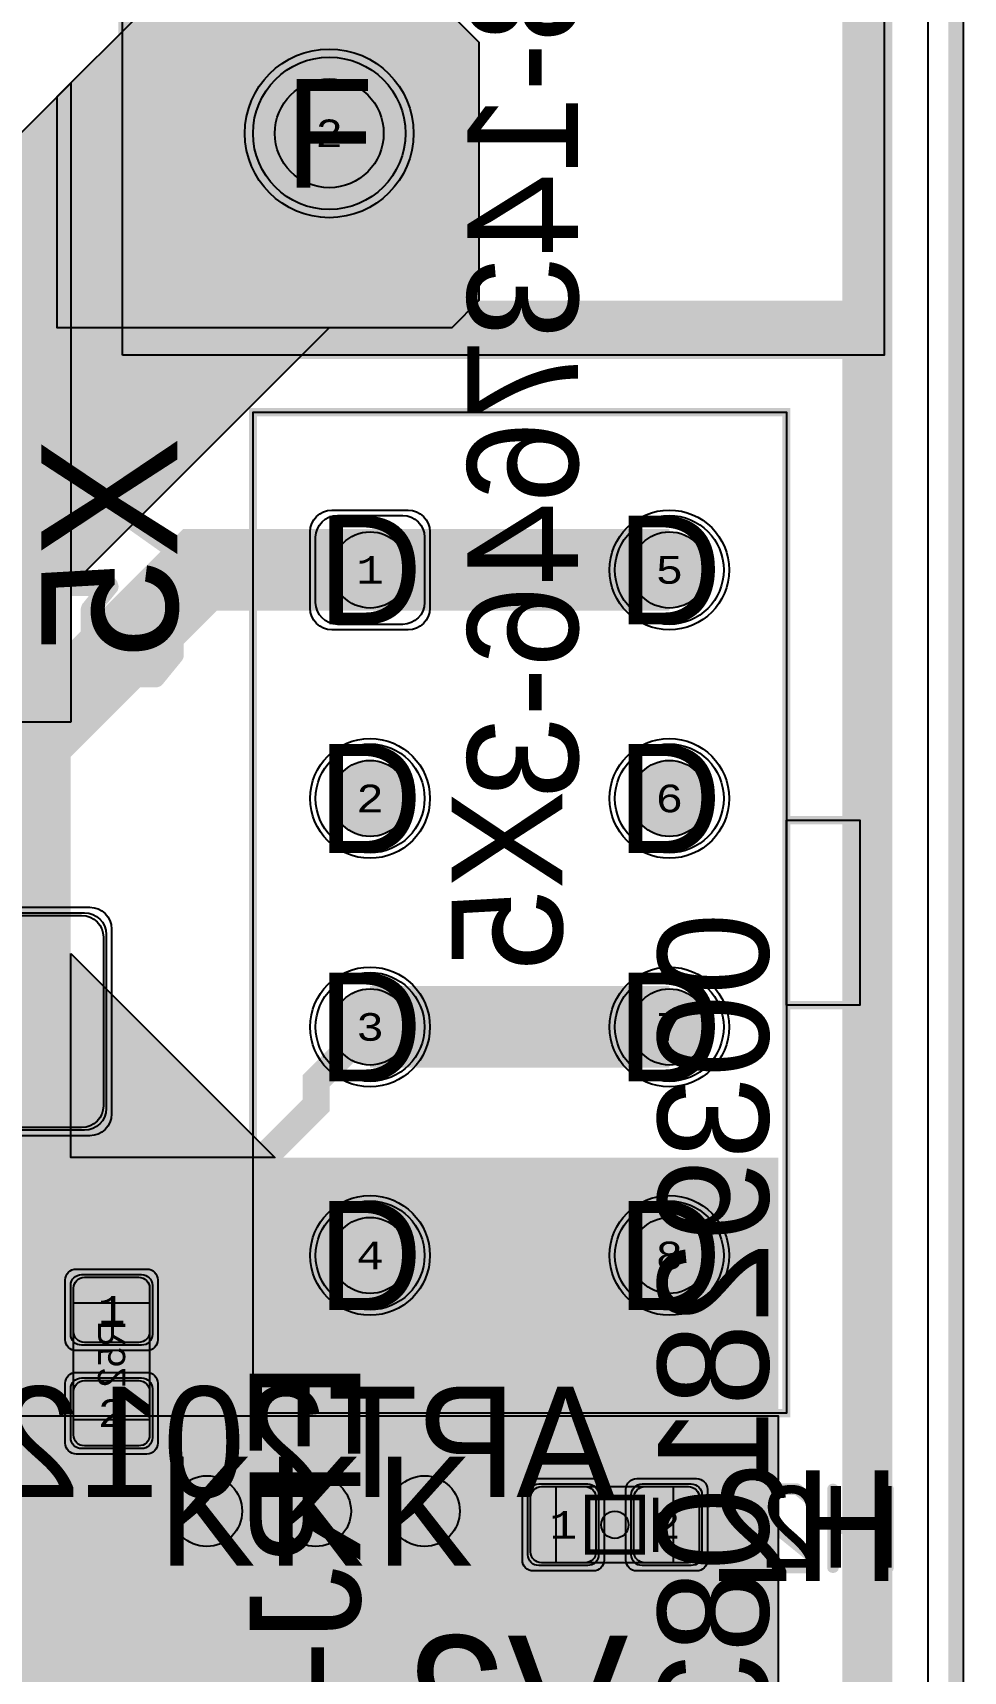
# Model space of a CAD drawing. Extents: x -2 to 260, y -54 to 137.
# Drawn here: x 243.05 to 260.15, y 69.31 to 99.42 of the extents above; entities that cross this region are included whole.
import ezdxf
from ezdxf.enums import TextEntityAlignment as Align

# ---------------------------------------------------------------- set-up
doc = ezdxf.new("R2010")
doc.units = 0
doc.header["$MEASUREMENT"] = 0
for name, color, linetype in [('ASSEMBLY_OUTLINES_BTM', 191, 'CONTINUOUS'), ('ASSEMBLY_PART_NUMBERS_BTM', 191, 'CONTINUOUS'), ('ASSEMBLY_REF_DES_BTM', 191, 'CONTINUOUS'), ('BOARD_OUTLINE', 10, 'CONTINUOUS'), ('DRILL_DRAWING', 21, 'CONTINUOUS'), ('GENERATED_SILKSCREEN_BTM', 255, 'CONTINUOUS'), ('MANUFACTURING_OUTLINES', 10, 'CONTINUOUS'), ('MOUNTING_HOLES_LAYER_BOT17', 42, 'CONTINUOUS'), ('MOUNTING_HOLES_LAYER_TOP', 42, 'CONTINUOUS'), ('PART_HOLES_LAYER_BOTTOM', 30, 'CONTINUOUS'), ('PART_HOLES_LAYER_TOP', 30, 'CONTINUOUS'), ('PART_PADS_LAYER_BOTTOM', 230, 'CONTINUOUS'), ('PART_PADS_LAYER_TOP', 150, 'CONTINUOUS'), ('PART_PADS_SMD_BTM', 230, 'CONTINUOUS'), ('PIN_NUMBERS_BTM', 8, 'CONTINUOUS'), ('PIN_NUMBERS_TOP', 8, 'CONTINUOUS'), ('PLACEMENT_OUTLINES_BTM', 222, 'CONTINUOUS'), ('PLANE_DATA_LAYER_TOP', 150, 'CONTINUOUS'), ('PLANE_SHAPES_LAYER_TOP', 150, 'CONTINUOUS'), ('ROUTE_BORDER', 151, 'CONTINUOUS'), ('SILKSCREEN_OUTLINES_BTM', 211, 'CONTINUOUS'), ('SILKSCREEN_REF_DES_BTM', 211, 'CONTINUOUS'), ('SOLDERMASK_PADS_BTM', 102, 'CONTINUOUS'), ('SOLDERMASK_PADS_TOP', 102, 'CONTINUOUS'), ('SOLDERPASTE_PADS_BTM', 254, 'CONTINUOUS'), ('TRACES_LAYER_BOTTOM', 230, 'CONTINUOUS'), ('TRACES_LAYER_TOP', 150, 'CONTINUOUS')]:
    doc.layers.add(name, color=color, linetype=linetype)
doc.styles.add('COURIER_NEW', font='COUR.TTF')
doc.styles.add('VERIBEST_GERBER_0', font='txt')

msp = doc.modelspace()

# ---------------------------------------------------------------- hatches: boundary and pattern name
at = {"layer": 'ASSEMBLY_OUTLINES_BTM'}
h = msp.add_hatch(color=256, dxfattribs=at)
edge = h.paths.add_edge_path()
edge.add_arc((253.75, 72), 0.25, 0, 360)
at = {"layer": 'MOUNTING_HOLES_LAYER_BOT17'}
h = msp.add_hatch(color=256, dxfattribs=at)
edge = h.paths.add_edge_path()
edge.add_arc((246.25, 72.25), 0.65, 0, 360)
h = msp.add_hatch(color=256, dxfattribs=at)
edge = h.paths.add_edge_path()
edge.add_arc((248.25, 72.25), 0.65, 0, 360)
h = msp.add_hatch(color=256, dxfattribs=at)
edge = h.paths.add_edge_path()
edge.add_arc((250.25, 72.25), 0.65, 0, 360)
at = {"layer": 'MOUNTING_HOLES_LAYER_TOP'}
h = msp.add_hatch(color=256, dxfattribs=at)
edge = h.paths.add_edge_path()
edge.add_arc((246.25, 72.25), 0.65, 0, 360)
h = msp.add_hatch(color=256, dxfattribs=at)
edge = h.paths.add_edge_path()
edge.add_arc((248.25, 72.25), 0.65, 0, 360)
h = msp.add_hatch(color=256, dxfattribs=at)
edge = h.paths.add_edge_path()
edge.add_arc((250.25, 72.25), 0.65, 0, 360)
at = {"layer": 'PART_HOLES_LAYER_BOTTOM'}
h = msp.add_hatch(color=256, dxfattribs=at)
edge = h.paths.add_edge_path()
edge.add_arc((248.5, 97.575), 1, 0, 360)
h = msp.add_hatch(color=256, dxfattribs=at)
edge = h.paths.add_edge_path()
edge.add_arc((249.25, 89.55), 0.7, 0, 360)
h = msp.add_hatch(color=256, dxfattribs=at)
edge = h.paths.add_edge_path()
edge.add_arc((254.75, 89.55), 0.7, 0, 360)
h = msp.add_hatch(color=256, dxfattribs=at)
edge = h.paths.add_edge_path()
edge.add_arc((249.25, 85.35), 0.7, 0, 360)
h = msp.add_hatch(color=256, dxfattribs=at)
edge = h.paths.add_edge_path()
edge.add_arc((254.75, 85.35), 0.7, 0, 360)
h = msp.add_hatch(color=256, dxfattribs=at)
edge = h.paths.add_edge_path()
edge.add_arc((249.25, 81.15), 0.7, 0, 360)
h = msp.add_hatch(color=256, dxfattribs=at)
edge = h.paths.add_edge_path()
edge.add_arc((254.75, 81.15), 0.7, 0, 360)
h = msp.add_hatch(color=256, dxfattribs=at)
edge = h.paths.add_edge_path()
edge.add_arc((249.25, 76.95), 0.7, 0, 360)
h = msp.add_hatch(color=256, dxfattribs=at)
edge = h.paths.add_edge_path()
edge.add_arc((254.75, 76.95), 0.7, 0, 360)
at = {"layer": 'PART_HOLES_LAYER_TOP'}
h = msp.add_hatch(color=256, dxfattribs=at)
edge = h.paths.add_edge_path()
edge.add_arc((248.5, 97.575), 1, 0, 360)
h = msp.add_hatch(color=256, dxfattribs=at)
edge = h.paths.add_edge_path()
edge.add_arc((249.25, 89.55), 0.7, 0, 360)
h = msp.add_hatch(color=256, dxfattribs=at)
edge = h.paths.add_edge_path()
edge.add_arc((254.75, 89.55), 0.7, 0, 360)
h = msp.add_hatch(color=256, dxfattribs=at)
edge = h.paths.add_edge_path()
edge.add_arc((249.25, 85.35), 0.7, 0, 360)
h = msp.add_hatch(color=256, dxfattribs=at)
edge = h.paths.add_edge_path()
edge.add_arc((254.75, 85.35), 0.7, 0, 360)
h = msp.add_hatch(color=256, dxfattribs=at)
edge = h.paths.add_edge_path()
edge.add_arc((249.25, 81.15), 0.7, 0, 360)
h = msp.add_hatch(color=256, dxfattribs=at)
edge = h.paths.add_edge_path()
edge.add_arc((254.75, 81.15), 0.7, 0, 360)
h = msp.add_hatch(color=256, dxfattribs=at)
edge = h.paths.add_edge_path()
edge.add_arc((249.25, 76.95), 0.7, 0, 360)
h = msp.add_hatch(color=256, dxfattribs=at)
edge = h.paths.add_edge_path()
edge.add_arc((254.75, 76.95), 0.7, 0, 360)
at = {"layer": 'PLANE_DATA_LAYER_TOP'}
h = msp.add_hatch(color=256, dxfattribs=at)
h.paths.add_polyline_path([(256.75, 69.0762, -0.414213562), (256.6738, 69), (217.28156, 69.000002, -0.198913366), (217.227678, 69.02232), (212.250002, 73.999998, 0.207684346), (212.249996, 74), (207.000004, 74, 0.207684346), (206.999998, 73.999998), (203.022321, 70.022318, -0.198913366), (202.968439, 70), (194.250004, 70, 0.207684346), (194.249998, 69.999998), (191.000002, 66.750002), (191, 66.749996), (190.999998, 50.03156), (190.999998, 50.031559, -0.198909956), (190.97768, 49.977678), (189.272322, 48.27232, -0.198913366), (189.21844, 48.250002), (151.316201, 48.25, -0.396375402), (151.240144, 48.321533, 0.969816636), (140.75, 48), (140.75, 47.999999, 0.169411863), (141.889093, 44.734583, -0.169411131), (141.905626, 44.687188), (141.905626, 44.687187, -0.198909956), (141.883308, 44.633306), (141.272322, 44.02232, -0.198913366), (141.21844, 44.000002), (111.601695, 44, -0.683758196), (111.550167, 44.132336, 0.210053478), (113.25, 47.999999), (113.25, 48, 1.564143144), (104.59963, 44.000002), (104.599633, 44, -0.307107077), (104.647644, 43.929206), (104.647644, 43.929205, -0.198909956), (104.625326, 43.875324), (98.000002, 37.250002), (98, 37.249996), (98, 12.5762, -0.414213562), (97.9238, 12.5), (94.8262, 12.5, -0.414213562), (94.75, 12.5762), (94.75, 30.249996), (94.749997, 30.250001), (85.000002, 39.999998, 0.207684346), (84.999996, 40), (40.825655, 40, -0.410029908), (40.749463, 40.07511, 0.545155528), (33.263933, 44.75, 0.208175495), (30.499999, 41.600779, 0.074019), (30.250537, 40.07511, -0.410029908), (30.174345, 40), (27.53156, 40.000002, -0.198913366), (27.477678, 40.02232), (22.77232, 44.727678, -0.198909956), (22.750002, 44.781559), (22.750002, 100.46844, -0.198909956), (22.77232, 100.522321), (29.477679, 107.227682, -0.198913366), (29.531561, 107.25), (31.75, 107.25), (46.25, 107.249998), (50.8488, 107.249998, -0.414213562), (50.925, 107.173798), (50.925, 107.170941, -0.393991976), (50.854094, 107.094925, 28.750872735), (51.145906, 107.094925, -0.393991976), (51.075, 107.170941), (51.075, 107.173798, -0.414213562), (51.1512, 107.249998), (52.71844, 107.249998, -0.198913366), (52.772322, 107.22768), (59.499998, 100.500002, 0.207684346), (59.500004, 100.5), (80.499996, 100.5, 0.207684346), (80.500002, 100.500002), (84.5, 104.500001), (86.9, 106.900002), (87.477678, 107.47768, -0.198913366), (87.53156, 107.499998), (91.71844, 107.499998, -0.198913366), (91.772322, 107.47768), (95.06, 104.190001), (98.749998, 100.500002, 0.207684346), (98.750004, 100.5), (117.999996, 100.5, 0.207684346), (118.000002, 100.500002), (122.5, 105.000001), (124.9, 107.400002), (124.977678, 107.47768, -0.198913366), (125.03156, 107.499998), (129.71844, 107.499998, -0.198913366), (129.772322, 107.47768), (136.749998, 100.500002, 0.207684346), (136.750004, 100.5), (156.749996, 100.5, 0.207684346), (156.750002, 100.500002), (160.5, 104.250001), (160.75, 104.500001), (162.9, 106.650002), (163.727678, 107.47768, -0.198913366), (163.78156, 107.499998), (172.96844, 107.499998, -0.198913366), (173.022322, 107.47768), (173.75, 106.750002), (184.5, 96.000001), (193.5, 87), (193.749998, 86.750002, 0.207684346), (193.750004, 86.75), (209.999996, 86.75, 0.207684346), (210.000002, 86.750002), (211.999998, 88.749998), (212, 88.750004), (212.000002, 97.46844), (212.000002, 97.468441, -0.198909956), (212.02232, 97.522322), (212.477678, 97.97768, -0.198913366), (212.53156, 97.999998), (214.96844, 97.999998, -0.198913366), (215.022322, 97.97768), (215.47768, 97.522322, -0.198909956), (215.499998, 97.468441), (215.499998, 97.46844), (215.5, 88.750004), (215.500003, 88.749999), (217.499998, 86.750002, 0.207684346), (217.500004, 86.75), (231.999996, 86.75, 0.207684346), (232.000002, 86.750002), (244.977678, 99.72768, -0.198913366), (245.03156, 99.749998), (250.71844, 99.749998, -0.198913366), (250.772322, 99.72768), (251.22768, 99.272322, -0.198909956), (251.249998, 99.218441), (251.249998, 94.531559, -0.198909956), (251.22768, 94.477678), (250.772322, 94.02232, -0.198913366), (250.71844, 94.000002), (248.500004, 94, 0.207684346), (248.499998, 93.999998), (243.750002, 89.250002), (243.75, 89.249996), (243.75, 82.500004), (243.750003, 82.499999), (245.1, 81.150001), (247.499998, 78.750002, 0.207684346), (247.500004, 78.75), (256.6738, 78.75, -0.414213562), (256.75, 78.6738)], flags=0)
h.paths.add_polyline_path([(31.75, 81, -1), (42.25, 81, -1)], flags=0)
h.paths.add_polyline_path([(48.9, 57, -1), (53.1, 57, -1)], flags=0)
h.paths.add_polyline_path([(46.5, 95, -1), (55.5, 95, -1)], flags=0)
h.paths.add_polyline_path([(46.25, 67, -1), (55.75, 67, -1)], flags=0)
h.paths.add_polyline_path([(64.75, 81, -1), (75.25, 81, -1)], flags=0)
h.paths.add_polyline_path([(64.511376, 48, -1), (75.488624, 48, -1)], flags=0)
h.paths.add_polyline_path([(86.9, 57, -1), (91.1, 57, -1)], flags=0)
h.paths.add_polyline_path([(86.9, 105, -1), (91.1, 105, -1)], flags=0)
h.paths.add_polyline_path([(84.5, 67, -1), (93.5, 67, -1)], flags=0)
h.paths.add_polyline_path([(84.5, 95, -1), (93.5, 95, -1)], flags=0)
h.paths.add_polyline_path([(95.06, 14.19, -1), (97.76, 14.19, -1)], flags=0)
h.paths.add_polyline_path([(95.06, 18, -1), (97.76, 18, -1)], flags=0)
h.paths.add_polyline_path([(95.06, 21.81, -1), (97.76, 21.81, -1)], flags=0)
h.paths.add_polyline_path([(102.75, 81, -1), (113.25, 81, -1)], flags=0)
h.paths.add_polyline_path([(124.9, 57, -1), (129.1, 57, -1)], flags=0)
h.paths.add_polyline_path([(124.9, 105, -1), (129.1, 105, -1)], flags=0)
h.paths.add_polyline_path([(122.5, 67, -1), (131.5, 67, -1)], flags=0)
h.paths.add_polyline_path([(122.5, 95, -1), (131.5, 95, -1)], flags=0)
h.paths.add_polyline_path([(140.75, 81, -1), (151.25, 81, -1)], flags=0)
h.paths.add_polyline_path([(162.9, 57, -1), (167.1, 57, -1)], flags=0)
h.paths.add_polyline_path([(162.9, 105, -1), (167.1, 105, -1)], flags=0)
h.paths.add_polyline_path([(160.75, 95, -1), (169.25, 95, -1)], flags=0)
h.paths.add_polyline_path([(160.5, 67, -1), (169.5, 67, -1)], flags=0)
h.paths.add_polyline_path([(173.75, 81, -1), (184.25, 81, -1)], flags=0)
h.paths.add_polyline_path([(188.6, 48.8, 0.414213562), (189.5, 49.7), (189.5, 52.3, 0.414213562), (188.6, 53.2), (185.4, 53.2, 0.414213562), (184.5, 52.3), (184.5, 49.7, 0.414213562), (185.4, 48.8)], flags=0)
h.paths.add_polyline_path([(188.6, 56.3, 0.414213562), (189.5, 57.2), (189.5, 59.8, 0.414213562), (188.6, 60.7), (185.4, 60.7, 0.414213562), (184.5, 59.8), (184.5, 57.2, 0.414213562), (185.4, 56.3)], flags=0)
h.paths.add_polyline_path([(188.6, 63.55, 0.414213562), (189.5, 64.45), (189.5, 67.05, 0.414213562), (188.6, 67.95), (185.4, 67.95, 0.414213562), (184.5, 67.05), (184.5, 64.45, 0.414213562), (185.4, 63.55)], flags=0)
h.paths.add_polyline_path([(195.913742, 73.56043, 0.233034355), (196.5, 74.749999), (196.5, 74.75, 1), (193.5, 74.75), (193.5, 74.749999, 0.233034355), (194.086258, 73.56043, -0.492832038), (194.086258, 73.43957, 0.233034355), (193.5, 72.250001), (193.5, 72.25, 1), (196.5, 72.25), (196.5, 72.250001, 0.233034355), (195.913742, 73.43957, -0.492832038)], flags=0)
h.paths.add_polyline_path([(212.2, 90.25, -1), (215.2, 90.25, -1)], flags=0)
h.paths.add_polyline_path([(212.2, 95.75, -1), (215.2, 95.75, -1)], flags=0)
h.paths.add_polyline_path([(218.75, 71, -1), (222.25, 71, -1)], flags=0)
h.paths.add_polyline_path([(246.6, 97.575, -1), (250.4, 97.575, -1)], flags=0)
h.paths.add_polyline_path([(247.75, 76.95, -1), (250.75, 76.95, -1)], flags=0)
h.paths.add_polyline_path([(249.312143, 71.584474, 3.137153567), (249.312143, 72.915526, -0.516570245), (249.187857, 72.915526, 0.516575837), (247.312143, 72.915526, -0.516570245), (247.187857, 72.915526, 3.137153567), (247.187857, 71.584474, -0.516570245), (247.312143, 71.584474, 0.516575837), (249.187857, 71.584474, -0.516570245)], flags=0)
h.paths.add_polyline_path([(253.25, 76.95, -1), (256.25, 76.95, -1)], flags=0)
for points in [[(248.5, 97.575), (247.102616, 98.972384)], [(248.5, 97.575), (249.897384, 98.972384)], [(248.5, 97.575), (247.102616, 96.177616)], [(248.5, 97.575), (249.897384, 96.177616)], [(249.25, 76.95), (248.135458, 78.064542)], [(249.25, 76.95), (250.364542, 78.064542)], [(254.75, 76.95), (253.635458, 78.064542)], [(254.75, 76.95), (255.864542, 78.064542)], [(249.25, 76.95), (248.135458, 75.835458)], [(249.25, 76.95), (250.364542, 75.835458)], [(254.75, 76.95), (253.635458, 75.835458)], [(254.75, 76.95), (255.864542, 75.835458)]]:
    msp.add_hatch(color=256, dxfattribs=at).paths.add_polyline_path(points, is_closed=False, flags=0)
at = {"layer": 'PLANE_SHAPES_LAYER_TOP'}
for points in [[(251.25, 94.5), (250.75, 94), (243.5, 94), (243.5, 98.25), (245, 99.75), (250.75, 99.75), (251.25, 99.25)], [(243.75, 86.75), (235.75, 86.75), (235.75, 90.5), (243.75, 98.5)], [(243.75, 89.25), (248.5, 94), (243.75, 94)], [(243.75, 82.5), (247.5, 78.75), (243.75, 78.75)], [(256.75, 69), (217.25, 69), (215, 71.25), (215, 74), (256.75, 74)]]:
    msp.add_hatch(color=256, dxfattribs=at).paths.add_polyline_path(points, flags=0)

# ---------------------------------------------------------------- linework, layer by layer
at = {"layer": 'ASSEMBLY_OUTLINES_BTM'}
for points in [[(244.7, 93.5), (244.7, 108), (258.7, 108), (258.7, 93.5)], [(247.1, 74.05), (247.1, 92.45), (256.9, 92.45), (256.9, 74.05)], [(256.9, 81.55), (256.9, 84.95), (258.25, 84.95), (258.25, 81.55)], [(243.8, 73.93), (243.8, 76.08), (245.2, 76.08), (245.2, 73.93)], [(252.67, 71.3), (252.67, 72.7), (254.82, 72.7), (254.82, 71.3)]]:
    msp.add_lwpolyline(points, close=True, dxfattribs=at)
at = {"layer": 'ASSEMBLY_OUTLINES_BTM', "const_width": 0.1}
msp.add_lwpolyline([(253.25, 71.5), (253.25, 72.5), (254.25, 72.5), (254.25, 71.5)], close=True, dxfattribs=at)
msp.add_lwpolyline([(254.5, 71.5), (254.5, 72.5)], dxfattribs=at)
at = {"layer": 'ASSEMBLY_OUTLINES_BTM'}
msp.add_circle((253.75, 72), 0.25, dxfattribs=at)
for points in [[(244.75, 93.5), (245.75, 93.5), (244.75, 108), (245.75, 108)], [(244.75, 93.5), (258.75, 93.5), (244.75, 94.5), (258.75, 94.5)]]:
    msp.add_solid(points, dxfattribs=at)
at = {"layer": 'BOARD_OUTLINE', "const_width": 0.25}
msp.add_lwpolyline([(0, 1.5), (0, 118.5, -0.414213562), (1.5, 120), (258.5, 120, -0.414213562), (260, 118.5), (260, 1.5, -0.414213562), (258.5, 0), (1.5, 0, -0.414213562)], format="xyb", close=True, dxfattribs=at)
at = {"layer": 'GENERATED_SILKSCREEN_BTM', "const_width": 0.15}
for points in [[(244.7, 93.5), (244.7, 108), (258.7, 108), (258.7, 93.5)], [(247.1, 74.05), (247.1, 92.45), (256.9, 92.45), (256.9, 74.05)], [(256.9, 81.55), (256.9, 84.95), (258.25, 84.95), (258.25, 81.55)]]:
    msp.add_lwpolyline(points, close=True, dxfattribs=at)
at = {"layer": 'GENERATED_SILKSCREEN_BTM'}
for points, const_width in [([(245.6775, 89.9675), (244.54, 90.77), (245.6775, 91.57), (245.6875, 91.5775), (245.6925, 91.585), (245.695, 91.595), (245.695, 91.6025), (245.69, 91.62), (245.6825, 91.635), (245.67, 91.6475), (245.6525, 91.6575), (245.635, 91.66), (245.6175, 91.6525), (244.45, 90.835), (243.2825, 91.6525), (243.265, 91.66), (243.2475, 91.6575), (243.23, 91.65), (243.2175, 91.6375), (243.21, 91.62), (243.205, 91.6025), (243.2075, 91.585), (243.22, 91.57), (244.36, 90.77), (243.22, 89.9675), (243.2075, 89.955), (243.205, 89.9375), (243.21, 89.92), (243.2175, 89.905), (243.23, 89.89), (243.2475, 89.8825), (243.265, 89.8775), (243.2825, 89.885), (244.45, 90.71), (245.6175, 89.885), (245.6375, 89.8775), (245.655, 89.8825), (245.6725, 89.89), (245.685, 89.905), (245.695, 89.92), (245.6975, 89.9375), (245.6925, 89.955), (245.6775, 89.9675)], 0.25), ([(244.06, 88.83), (244.0625, 88.84), (244.065, 88.8475), (244.07, 88.8575), (244.345, 89.1975), (243.3025, 89.1975), (243.3025, 87.565), (243.2975, 87.5475), (243.2875, 87.5325), (243.27, 87.525), (243.2525, 87.5225), (243.2325, 87.525), (243.215, 87.5325), (243.205, 87.5475), (243.2, 87.565), (243.2, 89.2525), (243.205, 89.27), (243.2175, 89.2825), (243.2325, 89.2975), (243.25, 89.3025), (244.4525, 89.3025), (244.47, 89.3), (244.4825, 89.2925), (244.49, 89.2825), (244.495, 89.265), (244.5, 89.2525), (244.5025, 89.2425), (244.5, 89.23), (244.4925, 89.22), (244.16, 88.8125), (244.16, 88.005), (244.4775, 87.615), (245.2825, 87.615), (245.595, 88.005), (245.595, 88.8125), (245.265, 89.22), (245.2575, 89.2375), (245.2575, 89.2525), (245.2675, 89.2675), (245.28, 89.2825), (245.2975, 89.2925), (245.315, 89.295), (245.325, 89.295), (245.3325, 89.2925), (245.345, 89.28), (245.69, 88.8575), (245.695, 88.85), (245.695, 88.84), (245.7, 88.83), (245.7, 87.9875), (245.7, 87.98), (245.6975, 87.9775), (245.6975, 87.975), (245.695, 87.97), (245.695, 87.965), (245.69, 87.955), (245.345, 87.5325), (245.3375, 87.525), (245.3325, 87.5225), (245.3175, 87.5175), (245.3075, 87.515), (244.4525, 87.515), (244.4425, 87.5175), (244.4275, 87.5225), (244.4225, 87.5225), (244.42, 87.525), (244.415, 87.53), (244.41, 87.5325), (244.07, 87.955), (244.065, 87.9675), (244.0625, 87.975), (244.06, 87.9875), (244.06, 88.83)], 0.25), ([(255.75, 71.25), (255.75, 72.75)], 0.15), ([(256.5715, 72.6785), (256.3195, 72.473), (256.315, 72.4655), (256.3135, 72.4595), (256.3105, 72.455), (256.309, 72.449), (256.309, 72.2435), (256.3105, 72.2375), (256.3135, 72.2285), (256.315, 72.221), (256.3195, 72.218), (257.3185, 71.4065), (257.3185, 71.246), (256.339, 71.246), (256.3285, 71.243), (256.3195, 71.237), (256.315, 71.2265), (256.3135, 71.2145), (256.315, 71.204), (256.3195, 71.1935), (256.3285, 71.1875), (256.339, 71.1845), (257.35, 71.1845), (257.362, 71.1875), (257.3695, 71.195), (257.377, 71.2025), (257.38, 71.2145), (257.38, 71.42), (257.3785, 71.4245), (257.3755, 71.435), (257.3725, 71.4395), (257.371, 71.4425), (257.3665, 71.4455), (256.369, 72.2585), (256.369, 72.434), (256.603, 72.623), (257.0875, 72.623), (257.332, 72.4235), (257.3425, 72.4205), (257.353, 72.422), (257.362, 72.4265), (257.3695, 72.4355), (257.374, 72.4445), (257.3755, 72.455), (257.374, 72.4655), (257.371, 72.47), (257.3665, 72.473), (257.1145, 72.6785), (257.1085, 72.68), (257.1055, 72.6815), (257.1025, 72.683), (257.0965, 72.6845), (256.591, 72.6845), (256.585, 72.683), (256.582, 72.6815), (256.5775, 72.68), (256.5715, 72.6785)], 0.15), ([(258.799, 71.2145), (258.796, 71.2025), (258.7885, 71.195), (258.7795, 71.1905), (258.769, 71.189), (258.757, 71.1905), (258.7465, 71.195), (258.739, 71.2025), (258.736, 71.2145), (258.736, 71.9045), (257.7865, 71.9045), (257.7865, 71.2145), (257.785, 71.2025), (257.7775, 71.195), (257.767, 71.1905), (257.7565, 71.189), (257.746, 71.1905), (257.737, 71.195), (257.7295, 71.2025), (257.7265, 71.2145), (257.7265, 72.6545), (257.7295, 72.665), (257.737, 72.674), (257.746, 72.6785), (257.7565, 72.68), (257.767, 72.6785), (257.7775, 72.674), (257.785, 72.665), (257.7865, 72.6545), (257.7865, 71.9645), (258.736, 71.9645), (258.736, 72.6545), (258.739, 72.665), (258.7465, 72.674), (258.757, 72.6785), (258.769, 72.68), (258.7795, 72.6785), (258.7885, 72.674), (258.796, 72.665), (258.799, 72.6545), (258.799, 71.2145)], 0.15), ([(249.9525, 69.9075), (249.5325, 69.565), (249.525, 69.5525), (249.5225, 69.5425), (249.5175, 69.535), (249.515, 69.525), (249.515, 69.1825), (249.5175, 69.1725)], 0.25), ([(251.2775, 67.8525), (249.615, 69.2075), (249.615, 69.5), (250.005, 69.815), (250.8125, 69.815), (251.22, 69.4825), (251.2375, 69.4775), (251.255, 69.48), (251.27, 69.4875), (251.2825, 69.5025), (251.29, 69.5175), (251.2925, 69.535), (251.29, 69.5525), (251.285, 69.56), (251.2775, 69.565), (250.8575, 69.9075), (250.8475, 69.91), (250.8425, 69.9125), (250.8375, 69.915), (250.8275, 69.9175), (249.985, 69.9175), (249.975, 69.915), (249.97, 69.9125), (249.9625, 69.91), (249.9525, 69.9075)], 0.25), ([(252.7775, 67.4525), (253.59, 69.85), (253.5925, 69.86), (253.5925, 69.87), (253.59, 69.8775), (253.585, 69.885), (253.57, 69.8975), (253.5525, 69.9075), (253.535, 69.91), (253.5175, 69.9075), (253.5025, 69.9), (253.4925, 69.8825), (252.7, 67.525), (251.9025, 69.8825), (251.8925, 69.9), (251.8775, 69.9075), (251.86, 69.91), (251.8425, 69.9075), (251.825, 69.8975), (251.8125, 69.885), (251.8075, 69.87), (251.81, 69.85), (252.6175, 67.4525)], 0.25)]:
    msp.add_lwpolyline(points, dxfattribs=dict(at, const_width=const_width))
at = {"layer": 'GENERATED_SILKSCREEN_BTM', "const_width": 0.15}
for points in [[(243.800005, 74.730492, 0.000011097), (243.799995, 74.730485), (243.799995, 75.269515, 0.000011097), (243.800005, 75.269508), (243.800005, 74.730492)], [(245.200005, 74.730485, 0.000011097), (245.199995, 74.730492), (245.199995, 75.269508, 0.000011097), (245.200005, 75.269515), (245.200005, 74.730485)], [(254.019515, 72.700005, 0.000011097), (254.019508, 72.699995), (253.480492, 72.699995, 0.000011097), (253.480485, 72.700005), (254.019515, 72.700005)], [(254.019515, 71.299995), (253.480485, 71.299995, 0.000011097), (253.480492, 71.300005), (254.019508, 71.300005, 0.000011097), (254.019515, 71.299995)]]:
    msp.add_lwpolyline(points, format="xyb", dxfattribs=at)
at = {"layer": 'MANUFACTURING_OUTLINES'}
msp.add_lwpolyline([(260.150405, 1.5, -0.414213562), (258.5, -0.150405), (1.5, -0.150405, -0.414213562), (-0.150405, 1.5), (-0.150405, 118.5, -0.414213562), (1.5, 120.150405), (258.5, 120.150405, -0.414213562), (260.150405, 118.5)], format="xyb", close=True, dxfattribs=at)
at = {"layer": 'MOUNTING_HOLES_LAYER_BOT17'}
for centre in [(246.25, 72.25), (248.25, 72.25), (250.25, 72.25)]:
    msp.add_circle(centre, 0.65, dxfattribs=at)
at = {"layer": 'MOUNTING_HOLES_LAYER_TOP'}
for centre in [(246.25, 72.25), (248.25, 72.25), (250.25, 72.25)]:
    msp.add_circle(centre, 0.65, dxfattribs=at)
at = {"layer": 'PART_HOLES_LAYER_BOTTOM'}
for centre, radius in [((248.5, 97.575), 1), ((249.25, 89.55), 0.7), ((254.75, 89.55), 0.7), ((249.25, 85.35), 0.7), ((254.75, 85.35), 0.7), ((249.25, 81.15), 0.7), ((254.75, 81.15), 0.7), ((249.25, 76.95), 0.7), ((254.75, 76.95), 0.7)]:
    msp.add_circle(centre, radius, dxfattribs=at)
at = {"layer": 'PART_HOLES_LAYER_TOP'}
for centre, radius in [((248.5, 97.575), 1), ((249.25, 89.55), 0.7), ((254.75, 89.55), 0.7), ((249.25, 85.35), 0.7), ((254.75, 85.35), 0.7), ((249.25, 81.15), 0.7), ((254.75, 81.15), 0.7), ((249.25, 76.95), 0.7), ((254.75, 76.95), 0.7)]:
    msp.add_circle(centre, radius, dxfattribs=at)
at = {"layer": 'PART_PADS_LAYER_BOTTOM'}
msp.add_lwpolyline([(249.85, 90.55, -0.414213562), (250.25, 90.15), (250.25, 88.95, -0.414213562), (249.85, 88.55), (248.65, 88.55, -0.414213562), (248.25, 88.95), (248.25, 90.15, -0.414213562), (248.65, 90.55)], format="xyb", close=True, dxfattribs=at)
for centre, radius in [((248.5, 97.575), 1.4), ((254.75, 89.55), 1), ((249.25, 85.35), 1), ((254.75, 85.35), 1), ((249.25, 81.15), 1), ((254.75, 81.15), 1), ((249.25, 76.95), 1), ((254.75, 76.95), 1)]:
    msp.add_circle(centre, radius, dxfattribs=at)
at = {"layer": 'PART_PADS_LAYER_TOP'}
msp.add_lwpolyline([(249.85, 90.55, -0.414213562), (250.25, 90.15), (250.25, 88.95, -0.414213562), (249.85, 88.55), (248.65, 88.55, -0.414213562), (248.25, 88.95), (248.25, 90.15, -0.414213562), (248.65, 90.55)], format="xyb", close=True, dxfattribs=at)
for centre, radius in [((248.5, 97.575), 1.4), ((254.75, 89.55), 1), ((249.25, 85.35), 1), ((254.75, 85.35), 1), ((249.25, 81.15), 1), ((254.75, 81.15), 1), ((249.25, 76.95), 1), ((254.75, 76.95), 1)]:
    msp.add_circle(centre, radius, dxfattribs=at)
at = {"layer": 'PART_PADS_SMD_BTM'}
for points in [[(244, 83.25, -0.414213562), (244.4, 82.85), (244.4, 79.65, -0.414213562), (244, 79.25), (241.4, 79.25, -0.414213562), (241, 79.65), (241, 82.85, -0.414213562), (241.4, 83.25)], [(245.25, 75.5, -0.414213562), (245.05, 75.3), (243.95, 75.3, -0.414213562), (243.75, 75.5), (243.75, 76.4, -0.414213562), (243.95, 76.6), (245.05, 76.6, -0.414213562), (245.25, 76.4)], [(245.25, 73.6, -0.414213562), (245.05, 73.4), (243.95, 73.4, -0.414213562), (243.75, 73.6), (243.75, 74.5, -0.414213562), (243.95, 74.7), (245.05, 74.7, -0.414213562), (245.25, 74.5)], [(253.25, 72.75, -0.414213562), (253.45, 72.55), (253.45, 71.45, -0.414213562), (253.25, 71.25), (252.35, 71.25, -0.414213562), (252.15, 71.45), (252.15, 72.55, -0.414213562), (252.35, 72.75)], [(255.15, 72.75, -0.414213562), (255.35, 72.55), (255.35, 71.45, -0.414213562), (255.15, 71.25), (254.25, 71.25, -0.414213562), (254.05, 71.45), (254.05, 72.55, -0.414213562), (254.25, 72.75)]]:
    msp.add_lwpolyline(points, format="xyb", close=True, dxfattribs=at)
at = {"layer": 'PLACEMENT_OUTLINES_BTM'}
for points in [[(244.7, 93.5), (244.7, 108), (258.7, 108), (258.7, 93.5)], [(247.1, 74.05), (247.1, 92.45), (256.9, 92.45), (256.9, 74.05)], [(243.8, 73.93), (243.8, 76.08), (245.2, 76.08), (245.2, 73.93)], [(252.67, 71.3), (252.67, 72.7), (254.82, 72.7), (254.82, 71.3)]]:
    msp.add_lwpolyline(points, close=True, dxfattribs=at)
at = {"layer": 'PLANE_DATA_LAYER_TOP', "const_width": 0.75}
for points in [[(248.5, 97.575), (247.102616, 98.972384)], [(248.5, 97.575), (249.897384, 98.972384)], [(248.5, 97.575), (247.102616, 96.177616)], [(248.5, 97.575), (249.897384, 96.177616)], [(249.25, 76.95), (248.135458, 78.064542)], [(249.25, 76.95), (250.364542, 78.064542)], [(254.75, 76.95), (253.635458, 78.064542)], [(254.75, 76.95), (255.864542, 78.064542)], [(249.25, 76.95), (248.135458, 75.835458)], [(249.25, 76.95), (250.364542, 75.835458)], [(254.75, 76.95), (253.635458, 75.835458)], [(254.75, 76.95), (255.864542, 75.835458)]]:
    msp.add_lwpolyline(points, dxfattribs=at)
at = {"layer": 'PLANE_SHAPES_LAYER_TOP'}
for points in [[(251.25, 94.5), (250.75, 94), (243.5, 94), (243.5, 98.25), (245, 99.75), (250.75, 99.75), (251.25, 99.25)], [(243.75, 86.75), (235.75, 86.75), (235.75, 90.5), (243.75, 98.5)], [(243.75, 89.25), (248.5, 94), (243.75, 94)], [(243.75, 82.5), (247.5, 78.75), (243.75, 78.75)], [(256.75, 69), (217.25, 69), (215, 71.25), (215, 74), (256.75, 74)]]:
    msp.add_lwpolyline(points, close=True, dxfattribs=at)
for points in [[(187, 74), (243.75, 74), (187, 86.75), (243.75, 86.75)], [(243.75, 74), (256.75, 74), (243.75, 78.75), (256.75, 78.75)]]:
    msp.add_solid(points, dxfattribs=at)
at = {"layer": 'ROUTE_BORDER'}
msp.add_lwpolyline([(0.635, 0.635), (0.635, 119.5), (259.5, 119.5), (259.5, 0.635)], close=True, dxfattribs=at)
at = {"layer": 'SILKSCREEN_OUTLINES_BTM'}
for points in [[(244.7, 93.5), (244.7, 108), (258.7, 108), (258.7, 93.5)], [(247.1, 74.05), (247.1, 92.45), (256.9, 92.45), (256.9, 74.05)], [(256.9, 81.55), (256.9, 84.95), (258.25, 84.95), (258.25, 81.55)], [(243.8, 73.93), (243.8, 76.08), (245.2, 76.08), (245.2, 73.93)], [(252.67, 71.3), (252.67, 72.7), (254.82, 72.7), (254.82, 71.3)]]:
    msp.add_lwpolyline(points, close=True, dxfattribs=at)
at = {"layer": 'SILKSCREEN_OUTLINES_BTM', "const_width": 0.15}
msp.add_lwpolyline([(255.75, 71.25), (255.75, 72.75)], dxfattribs=at)
at = {"layer": 'SOLDERMASK_PADS_BTM'}
for points in [[(249.95, 90.65, -0.414213562), (250.35, 90.25), (250.35, 88.85, -0.414213562), (249.95, 88.45), (248.55, 88.45, -0.414213562), (248.15, 88.85), (248.15, 90.25, -0.414213562), (248.55, 90.65)], [(244.1, 83.35, -0.414213562), (244.5, 82.95), (244.5, 79.55, -0.414213562), (244.1, 79.15), (241.3, 79.15, -0.414213562), (240.9, 79.55), (240.9, 82.95, -0.414213562), (241.3, 83.35)], [(245.35, 75.4, -0.414213562), (245.15, 75.2), (243.85, 75.2, -0.414213562), (243.65, 75.4), (243.65, 76.5, -0.414213562), (243.85, 76.7), (245.15, 76.7, -0.414213562), (245.35, 76.5)], [(245.35, 73.5, -0.414213562), (245.15, 73.3), (243.85, 73.3, -0.414213562), (243.65, 73.5), (243.65, 74.6, -0.414213562), (243.85, 74.8), (245.15, 74.8, -0.414213562), (245.35, 74.6)], [(253.35, 72.85, -0.414213562), (253.55, 72.65), (253.55, 71.35, -0.414213562), (253.35, 71.15), (252.25, 71.15, -0.414213562), (252.05, 71.35), (252.05, 72.65, -0.414213562), (252.25, 72.85)], [(255.25, 72.85, -0.414213562), (255.45, 72.65), (255.45, 71.35, -0.414213562), (255.25, 71.15), (254.15, 71.15, -0.414213562), (253.95, 71.35), (253.95, 72.65, -0.414213562), (254.15, 72.85)]]:
    msp.add_lwpolyline(points, format="xyb", close=True, dxfattribs=at)
for centre, radius in [((248.5, 97.575), 1.55), ((254.75, 89.55), 1.1), ((249.25, 85.35), 1.1), ((254.75, 85.35), 1.1), ((249.25, 81.15), 1.1), ((254.75, 81.15), 1.1), ((249.25, 76.95), 1.1), ((254.75, 76.95), 1.1)]:
    msp.add_circle(centre, radius, dxfattribs=at)
at = {"layer": 'SOLDERMASK_PADS_TOP'}
msp.add_lwpolyline([(249.95, 90.65, -0.414213562), (250.35, 90.25), (250.35, 88.85, -0.414213562), (249.95, 88.45), (248.55, 88.45, -0.414213562), (248.15, 88.85), (248.15, 90.25, -0.414213562), (248.55, 90.65)], format="xyb", close=True, dxfattribs=at)
for centre, radius in [((248.5, 97.575), 1.55), ((254.75, 89.55), 1.1), ((249.25, 85.35), 1.1), ((254.75, 85.35), 1.1), ((249.25, 81.15), 1.1), ((254.75, 81.15), 1.1), ((249.25, 76.95), 1.1), ((254.75, 76.95), 1.1)]:
    msp.add_circle(centre, radius, dxfattribs=at)
at = {"layer": 'SOLDERPASTE_PADS_BTM'}
for points in [[(243.95, 83.2, -0.414213562), (244.35, 82.8), (244.35, 79.7, -0.414213562), (243.95, 79.3), (241.45, 79.3, -0.414213562), (241.05, 79.7), (241.05, 82.8, -0.414213562), (241.45, 83.2)], [(245.2, 75.55, -0.414213562), (245, 75.35), (244, 75.35, -0.414213562), (243.8, 75.55), (243.8, 76.35, -0.414213562), (244, 76.55), (245, 76.55, -0.414213562), (245.2, 76.35)], [(245.2, 73.65, -0.414213562), (245, 73.45), (244, 73.45, -0.414213562), (243.8, 73.65), (243.8, 74.45, -0.414213562), (244, 74.65), (245, 74.65, -0.414213562), (245.2, 74.45)], [(253.2, 72.7, -0.414213562), (253.4, 72.5), (253.4, 71.5, -0.414213562), (253.2, 71.3), (252.4, 71.3, -0.414213562), (252.2, 71.5), (252.2, 72.5, -0.414213562), (252.4, 72.7)], [(255.1, 72.7, -0.414213562), (255.3, 72.5), (255.3, 71.5, -0.414213562), (255.1, 71.3), (254.3, 71.3, -0.414213562), (254.1, 71.5), (254.1, 72.5, -0.414213562), (254.3, 72.7)]]:
    msp.add_lwpolyline(points, format="xyb", close=True, dxfattribs=at)
at = {"layer": 'TRACES_LAYER_BOTTOM'}
for points, const_width in [([(257.5, 26.1), (257.5, 27.15), (258.176173, 27.826173), (258.176173, 102.573827), (244.25, 116.5), (242.85, 116.5)], 0.5), ([(241.5, 95.6), (246.525, 95.6), (248.5, 97.575)], 1), ([(242.7, 81.25), (242.7, 86.125094), (246.124906, 89.55), (249.25, 89.55)], 1.5), ([(254.75, 89.55), (249.25, 89.55)], 1.5), ([(249.25, 81.15), (254.75, 81.15)], 1.5), ([(249.25, 81.15), (248.26005, 80.16005), (248.26005, 79.71005), (244.5, 75.95)], 0.5), ([(249.25, 76.95), (252.21, 76.95)], 1.5), ([(249.25, 76.95), (246.35, 74.05), (244.5, 74.05)], 0.5), ([(254.75, 76.95), (252.21, 76.95)], 0.5), ([(254.7, 72), (254.7, 75.5), (254.75, 75.55), (254.75, 76.95)], 0.5), ([(240.05, 73.25), (241.35, 73.25), (244.314736, 70.285264), (252.235264, 70.285264), (252.8, 70.85), (252.8, 72)], 0.5)]:
    msp.add_lwpolyline(points, dxfattribs=dict(at, const_width=const_width))
at = {"layer": 'TRACES_LAYER_TOP', "const_width": 0.5}
msp.add_lwpolyline([(242.85, 111), (248.045653, 111), (258.60021, 100.445443), (258.60021, 23.254247), (255.867569, 20.521606), (250.933656, 20.521606), (248.41205, 18), (247.5, 18)], dxfattribs=at)

# ---------------------------------------------------------------- texts
at = {"layer": 'ASSEMBLY_PART_NUMBERS_BTM', "style": 'VERIBEST_GERBER_0', "text_generation_flag": 2}
for s, p in [('3-1437646-3', (251.04, 100.75)), ('0039281083', (254.54, 83.25)), ('ERJ-6GEY0R00V', (247.04, 75))]:
    msp.add_text(s, height=2.032, rotation=90, dxfattribs=at).set_placement(p, align=Align.TOP_LEFT)
msp.add_text('APT2012SRCPRV', height=2.032, dxfattribs=at).set_placement((253.75, 74.54), align=Align.TOP_LEFT)
at = {"layer": 'ASSEMBLY_REF_DES_BTM', "style": 'VERIBEST_GERBER_0', "text_generation_flag": 2}
for s, height, p in [('X5', 2.032, (250.75, 85.5)), ('R52', 0.5, (244.25, 75.75))]:
    msp.add_text(s, height=height, rotation=90, dxfattribs=at).set_placement(p, align=Align.TOP_LEFT)
msp.add_text('H2', height=2.032, dxfattribs=at).set_placement((259, 73), align=Align.TOP_LEFT)
at = {"layer": 'DRILL_DRAWING', "style": 'VERIBEST_GERBER_0'}
for s, p in [('F', (248.5, 97.575)), ('D', (249.25, 89.55)), ('D', (254.75, 89.55)), ('D', (249.25, 85.35)), ('D', (254.75, 85.35)), ('D', (249.25, 81.15)), ('D', (254.75, 81.15)), ('D', (249.25, 76.95)), ('D', (254.75, 76.95)), ('K', (246.25, 72.25)), ('K', (248.25, 72.25)), ('K', (250.25, 72.25))]:
    msp.add_text(s, height=2, dxfattribs=at).set_placement(p, align=Align.MIDDLE_CENTER)
at = {"layer": 'PIN_NUMBERS_BTM', "style": 'COURIER_NEW'}
for s, p in [('2', (248.5, 97.575)), ('1', (249.25, 89.55)), ('5', (254.75, 89.55)), ('2', (249.25, 85.35)), ('6', (254.75, 85.35)), ('3', (249.25, 81.15)), ('7', (254.75, 81.15)), ('4', (249.25, 76.95)), ('8', (254.75, 76.95)), ('1', (244.5, 75.95)), ('2', (244.5, 74.05)), ('1', (252.8, 72)), ('2', (254.7, 72))]:
    msp.add_text(s, height=0.508, dxfattribs=at).set_placement(p, align=Align.MIDDLE_CENTER)
at = {"layer": 'PIN_NUMBERS_TOP', "style": 'COURIER_NEW'}
for s, p in [('2', (248.5, 97.575)), ('1', (249.25, 89.55)), ('5', (254.75, 89.55)), ('2', (249.25, 85.35)), ('6', (254.75, 85.35)), ('3', (249.25, 81.15)), ('7', (254.75, 81.15)), ('4', (249.25, 76.95)), ('8', (254.75, 76.95)), ('1', (244.5, 75.95)), ('2', (244.5, 74.05)), ('1', (252.8, 72)), ('2', (254.7, 72))]:
    msp.add_text(s, height=0.508, dxfattribs=at).set_placement(p, align=Align.MIDDLE_CENTER)
at = {"layer": 'SILKSCREEN_REF_DES_BTM', "style": 'VERIBEST_GERBER_0', "text_generation_flag": 2}
msp.add_text('X5', height=2.5, rotation=90, dxfattribs=at).set_placement((243.21, 92), align=Align.TOP_LEFT)
for s, height, p in [('H2', 1.5, (259, 72.71)), ('V2', 2.5, (254, 69.96))]:
    msp.add_text(s, height=height, dxfattribs=at).set_placement(p, align=Align.TOP_LEFT)

doc.saveas('drawing.dxf')
